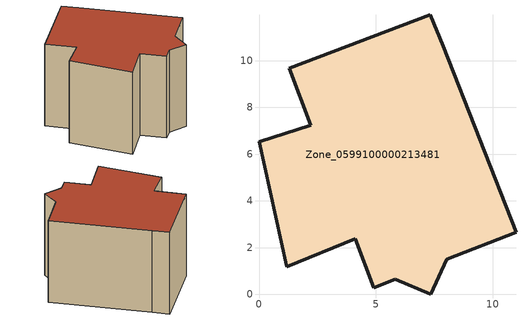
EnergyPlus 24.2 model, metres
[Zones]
Zone_0599100000213481
 floor ground (C_G): 7.33,11.97 7.88,10.62 11,2.65 8.04,1.5 7.34,0 5.84,0.64 4.92,0.29 4.12,2.37 1.18,1.19 0,6.53 2.22,7.24 1.3,9.68 z0
 wall outside (C_F): 2.22,7.24 0,6.53 1.18,1.19 4.12,2.37 4.92,0.29 5.84,0.64 7.34,0 8.04,1.5 11,2.65 7.88,10.62 7.33,11.97 1.3,9.68 2.22,7.24 z0:7.57
 roof outside (C_R): 1.3,9.68 2.22,7.24 0,6.53 1.18,1.19 4.12,2.37 4.92,0.29 5.84,0.64 7.34,0 8.04,1.5 11,2.65 7.88,10.62 7.33,11.97 z7.57
[BUILDING]
Pand.0599100000213481: North Axis=0; Terrain=City; Loads Convergence Tolerance Value=0.04; Temperature Convergence Tolerance Value=0.4; Solar Distribution=FullExterior; Maximum Number of Warmup Days=25; Minimum Number of Warmup Days=1
[Site:Location]
Rotterdam.The.Hague.AP_ZH_NLD Design_Conditions: Latitude=51.96; Longitude=4.45; Time Zone=1; Elevation=-4.5
[SITE:GROUNDTEMPERATURE:BUILDINGSURFACE]
18, 18, 18, 18, 18, 18, 18, 18, 18, 18, 18, 18
[MATERIAL] Thermal Absorptance=0.9; Solar Absorptance=0.7; Visible Absorptance=0.7
Name | Roughness | Thickness | Conductivity | Density | Specific Heat
G.D.1965 | MediumSmooth | 0.15 | 1 | 540 | 1210
F.D.1965 | Rough | 0.3 | 0.857143 | 1920 | 840
R.D.1965 | MediumRough | 0.2 | 0.08 | 1500 | 1000
[CONSTRUCTION]
C_G: G.D.1965
C_F: F.D.1965
C_R: R.D.1965
[ZONE]
Zone_0599100000213481: Type=1; Multiplier=1; Ceiling Height=Autocalculate; Volume=Autocalculate; Floor Area=autocalculate; Part of Total Floor Area=Yes
[ZONEINFILTRATION:DESIGNFLOWRATE]
Infil_Zone_0599100000213481: Zone or ZoneList or Space or SpaceList=Zone_0599100000213481; Schedule=AlwaysOn; Design Flow Rate Calculation Method=Flow/Area; Flow Rate per Floor Area=0.0042; Constant Term Coefficient=1; Temperature Term Coefficient=0; Velocity Term Coefficient=0; Velocity Squared Term Coefficient=0
[HVACTEMPLATE:ZONE:IDEALLOADSAIRSYSTEM]
Zone_0599100000213481: Maximum Heating Supply Air Temperature=50; Minimum Cooling Supply Air Temperature=13; Maximum Heating Supply Air Humidity Ratio=0.0156; Minimum Cooling Supply Air Humidity Ratio=0.0077; Heating Limit=NoLimit; Cooling Limit=NoLimit; Dehumidification Control Type=ConstantSensibleHeatRatio; Cooling Sensible Heat Ratio=0.7; Dehumidification Setpoint=60; Humidification Control Type=None; Humidification Setpoint=30; Outdoor Air Method=None; Outdoor Air Flow Rate per Person=0.00944; Outdoor Air Flow Rate per Zone Floor Area=0; Outdoor Air Flow Rate per Zone=0; Demand Controlled Ventilation Type=None; Outdoor Air Economizer Type=NoEconomizer; Heat Recovery Type=None; Sensible Heat Recovery Effectiveness=0.7; Latent Heat Recovery Effectiveness=0.65
[ZONECONTROL:THERMOSTAT]
ThermostatControl_Zone_0599100000213481: Zone or ZoneList=Zone_0599100000213481; Control Type Schedule=DualSetpointControlType; Control 1=Thermostat_Zone_0599100000213481; Temperature Difference Between Cutout And Setpoint=0
[THERMOSTATSETPOINT:DUALSETPOINT]
Thermostat_Zone_0599100000213481: Heating Setpoint Temperature Schedule=HeatingSetpoint_Zone_0599100000213481; Cooling Setpoint Temperature Schedule=CoolingSetpoint_Zone_0599100000213481
[SCHEDULE:COMPACT]
HeatingSetpoint_Zone_0599100000213481: Through: 12/31, For: AllDays, Until: 24:00, 21
CoolingSetpoint_Zone_0599100000213481: Through: 12/31, For: AllDays, Until: 24:00, 24
DualSetpointControlType: Through: 12/31, For: AllDays, Until: 24:00, 4
AlwaysOn: Through: 12/31, For: AllDays, Until: 24:00, 1
